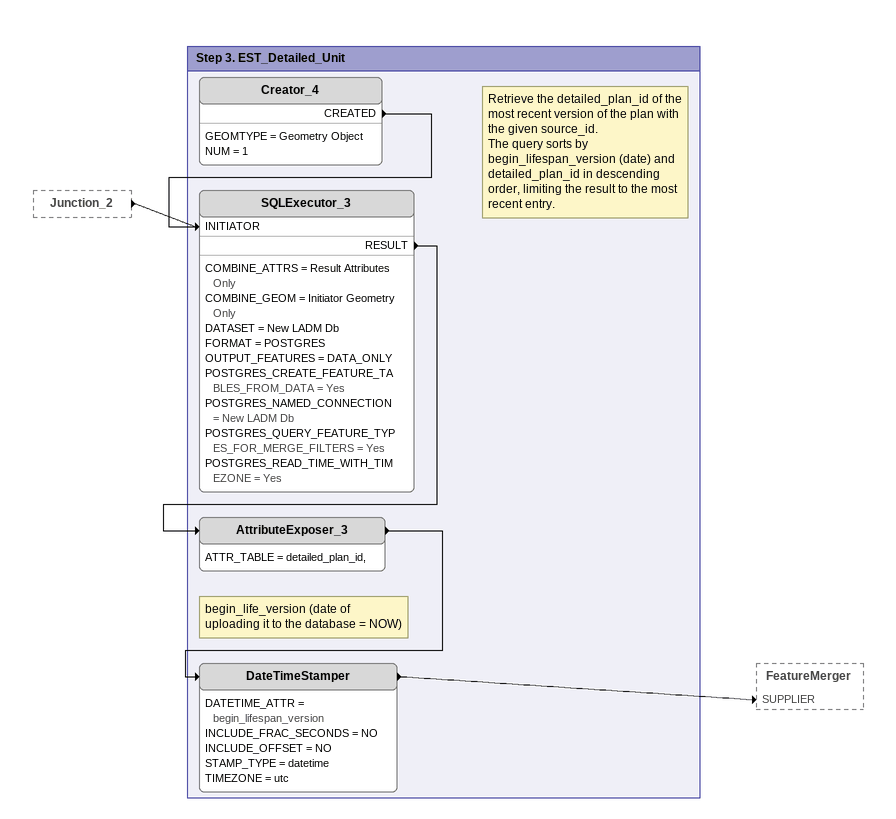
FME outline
Junction_2 [outside]
    -> SQLExecutor_3 [INITIATOR]

Bookmark: Step 3. EST_Detailed_Unit
Creator_4
    GEOMTYPE = Geometry Object
    NUM = 1
    CREATED -> SQLExecutor_3 [INITIATOR]
Note: Retrieve the detailed_plan_id of the most recent version of the plan with the given source_id. / The query sorts by begin_lifespan_version (date) and detailed_plan_id in descending order, limiting the result to the most recent entry.
SQLExecutor_3
    COMBINE_ATTRS = Result Attributes Only
    COMBINE_GEOM = Initiator Geometry Only
    DATASET = New LADM Db
    FORMAT = POSTGRES
    OUTPUT_FEATURES = DATA_ONLY
    POSTGRES_CREATE_FEATURE_TABLES_FROM_DATA = Yes
    POSTGRES_NAMED_CONNECTION = New LADM Db
    POSTGRES_QUERY_FEATURE_TYPES_FOR_MERGE_FILTERS = Yes
    POSTGRES_READ_TIME_WITH_TIMEZONE = Yes
    RESULT -> AttributeExposer_3
AttributeExposer_3
    ATTR_TABLE = detailed_plan_id,
    -> DateTimeStamper
Note: begin_life_version (date of uploading it to the database = NOW)
DateTimeStamper
    DATETIME_ATTR = begin_lifespan_version
    INCLUDE_FRAC_SECONDS = NO
    INCLUDE_OFFSET = NO
    STAMP_TYPE = datetime
    TIMEZONE = utc
    -> FeatureMerger [SUPPLIER]
